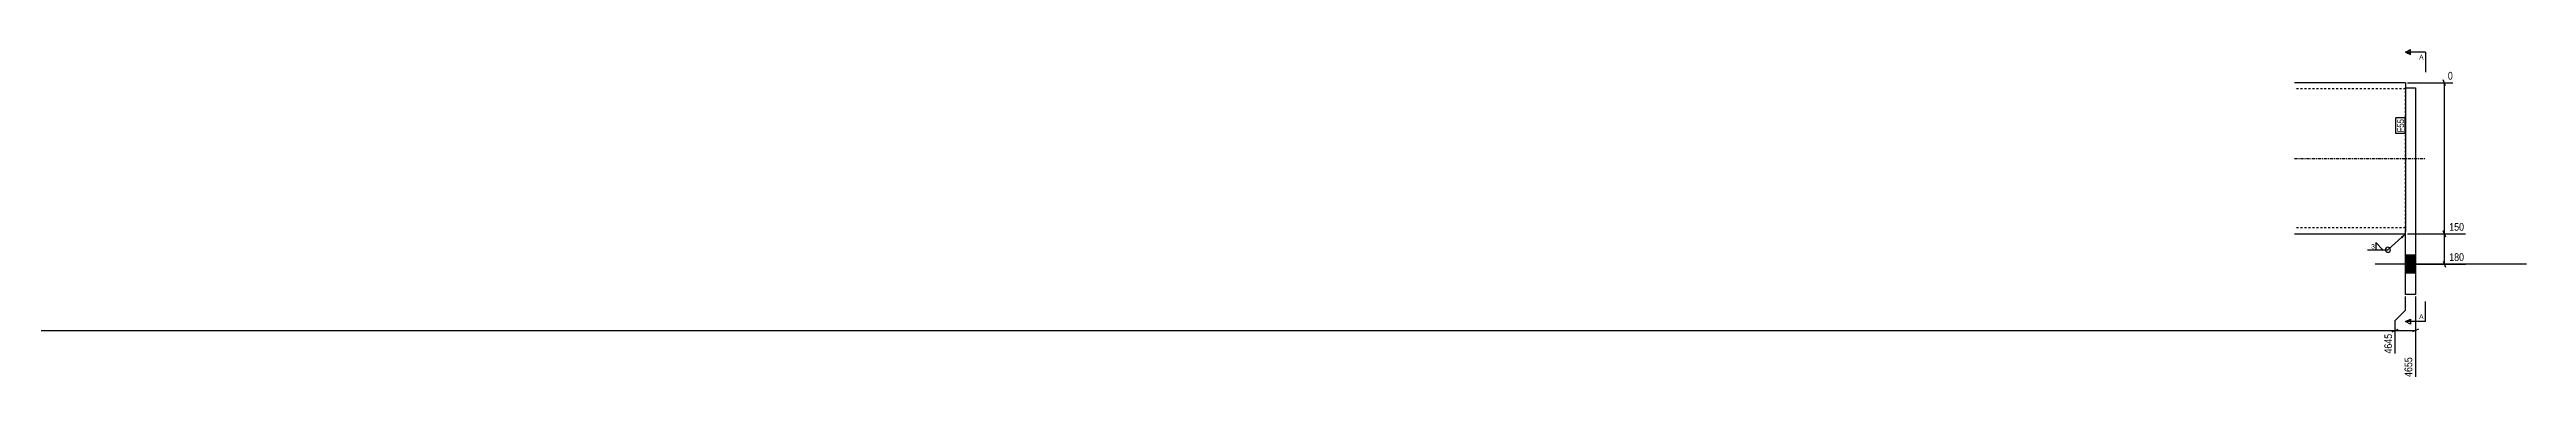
# Model space of a CAD drawing. Header units: millimetres. Extents: x 19 to 28686, y 3 to 1661.
# Drawn here: x 26231 to 28686, y 3 to 330 of the extents above; entities that cross this region are included whole.
import ezdxf

# ---------------------------------------------------------------- set-up
doc = ezdxf.new("R2010")
doc.units = ezdxf.units.MM
doc.linetypes.add('DXK_LINE_DOT2', pattern=[3.9198, 1.9599, -1.9599])
doc.linetypes.add('DXK_LINE_DOT3', pattern=[5.9187, 2.979, -0.9799, 0.9799, -0.9799])
for name, color, linetype in [('MÅLSÆTNING', 7, 'Continuous'), ('STÅL', 7, 'Continuous'), ('TEKST', 7, 'Continuous')]:
    doc.layers.add(name, color=color, linetype=linetype)
doc.styles.add('Arial', font='ARIAL.TTF', dxfattribs={"height": 0.2})
doc.styles.add('Arial Narrow', font='ARIALN.TTF', dxfattribs={"height": 0.2})

msp = doc.modelspace()

# ---------------------------------------------------------------- hatches: boundary and pattern name
at = {"layer": 'STÅL', "linetype": 'Continuous'}
msp.add_hatch(color=96, dxfattribs=at).paths.add_polyline_path([(28575.9, 107.7), (28575.9, 125.7), (28565.9, 125.7), (28565.9, 107.7)])
msp.add_hatch(color=96, dxfattribs=at).paths.add_polyline_path([(28575.9, 107.7), (28575.9, 125.7), (28565.9, 125.7), (28565.9, 107.7)])
at = {"layer": 'TEKST', "linetype": 'Continuous'}
msp.add_hatch(color=3, dxfattribs=at).paths.add_polyline_path([(28561.4, 144.2), (28565.9, 146.7), (28563.1, 142.4)])

# ---------------------------------------------------------------- linework, layer by layer
at = {"layer": 'MÅLSÆTNING', "color": 7, "linetype": 'Continuous'}
for p, q in [((28567.9, 296.7), (28612.8, 296.7)), ((28605.8, 293.7), (28603.4, 299.7)), ((28604.6, 146.7), (28604.6, 296.7)), ((28603.4, 149.7), (28605.8, 143.7)), ((28605.8, 143.7), (28603.4, 149.7)), ((28567.9, 146.7), (28625.5, 146.7)), ((28567.9, 146.7), (28625.5, 146.7)), ((28604.6, 116.7), (28604.6, 146.7)), ((28567.9, 116.7), (28625.5, 116.7)), ((28603.4, 119.7), (28605.8, 113.7)), ((28565.9, 70.9), (28565.9, 84.7)), ((28565.9, 70.9), (28565.9, 84.7)), ((28575.9, 84.7), (28575.9, 4.8)), ((23920.9, 50.9), (28555.9, 50.9)), ((28552.9, 49.7), (28558.9, 52.1)), ((28552.9, 49.7), (28558.9, 52.1)), ((28555.9, 60.9), (28565.9, 70.9)), ((28555.9, 60.9), (28565.9, 70.9)), ((28555.9, 28), (28555.9, 60.9)), ((28555.9, 50.9), (28575.9, 50.9)), ((28578.9, 52.1), (28572.9, 49.7))]:
    msp.add_line(p, q, dxfattribs=at)
at = {"layer": 'STÅL', "color": 2, "linetype": 'Continuous'}
for p, q in [((28565.9, 296.7), (28455.9, 296.7)), ((28565.9, 296.7), (28565.9, 295.7)), ((28565.9, 295.7), (28565.9, 149.2)), ((28565.9, 291.7), (28575.9, 291.7)), ((28575.9, 291.7), (28575.9, 86.7)), ((28565.9, 86.7), (28565.9, 149.2)), ((28455.9, 146.7), (28565.9, 146.7)), ((28575.9, 86.7), (28565.9, 86.7))]:
    msp.add_line(p, q, dxfattribs=at)
at = {"layer": 'STÅL', "color": 7, "linetype": 'DXK_LINE_DOT2'}
for p, q in [((28565.9, 290.7), (28455.9, 290.7)), ((28565.9, 149.2), (28565.9, 291.7)), ((28565.9, 152.7), (28455.9, 152.7)), ((28565.9, 147.6), (28565.9, 149.2)), ((28565.9, 146.7), (28565.9, 147.6))]:
    msp.add_line(p, q, dxfattribs=at)
at = {"layer": 'STÅL', "color": 7, "linetype": 'DXK_LINE_DOT3'}
msp.add_line((28455.9, 221.7), (28585.9, 221.7), dxfattribs=at)
at = {"layer": 'STÅL', "color": 96, "linetype": 'Continuous'}
for p, q in [((28575.9, 125.7), (28565.9, 125.7)), ((28575.9, 125.7), (28565.9, 125.7)), ((28685.9, 116.7), (28535.9, 116.7)), ((28685.9, 116.7), (28535.9, 116.7)), ((28575.9, 107.7), (28565.9, 107.7)), ((28575.9, 107.7), (28565.9, 107.7))]:
    msp.add_line(p, q, dxfattribs=at)
at = {"layer": 'TEKST', "color": 3, "linetype": 'Continuous'}
msp.add_line((28565.9, 146.7), (28548.6, 131), dxfattribs=at)
msp.add_arc((28548.6, 131), 2.5, 270, 90, dxfattribs=at)

# ---------------------------------------------------------------- wipeouts: each hides what was drawn before it
at = {"color": 0, "linetype": 'Continuous'}
msp.add_wipeout([(28583.9, 319.8), (28583.9, 324.8), (28579.5, 324.8), (28579.5, 319.8)], dxfattribs=at).dxf.layer = 'TEKST'

# ---------------------------------------------------------------- next in the draw order: hatches: boundary and pattern name
at = {"layer": 'TEKST', "linetype": 'Continuous'}
msp.add_hatch(color=30, dxfattribs=at).paths.add_polyline_path([(28570.9, 327.3), (28570.9, 324.8), (28565.9, 327.3)])

# ---------------------------------------------------------------- next in the draw order: linework, layer by layer
at = {"layer": 'TEKST', "color": 30, "linetype": 'Continuous'}
for p, q in [((28565.9, 327.3), (28570.9, 329.8)), ((28565.9, 327.3), (28570.9, 324.8)), ((28570.9, 324.8), (28570.9, 329.8))]:
    msp.add_line(p, q, dxfattribs=at)
at = {"layer": 'TEKST', "color": 7, "linetype": 'Continuous'}
for q in [(28565.9, 327.3), (28585.9, 307.3)]:
    msp.add_line((28585.9, 327.3), q, dxfattribs=at)

# ---------------------------------------------------------------- next in the draw order: texts
at = {"layer": 'TEKST', "color": 3, "linetype": 'Continuous', "style": 'Arial'}
msp.add_text('A', height=4.78, dxfattribs=at).set_placement((28579.5, 319.8))

# ---------------------------------------------------------------- next in the draw order: wipeouts: each hides what was drawn before it
at = {"color": 0, "linetype": 'Continuous'}
for points, layer in [([(28614.4, 298.3), (28614.4, 309.5), (28606.4, 309.5), (28606.4, 298.3)], 'MÅLSÆTNING'), ([(28625.7, 148.3), (28625.7, 159.5), (28607.8, 159.5), (28607.8, 148.3)], 'MÅLSÆTNING'), ([(28625.7, 118.3), (28625.7, 129.5), (28607.8, 129.5), (28607.8, 118.3)], 'MÅLSÆTNING'), ([(28574.3, 25.9), (28563.1, 25.9), (28563.1, 3.2), (28574.3, 3.2)], 'MÅLSÆTNING'), ([(28583.9, 62.2), (28583.9, 67.2), (28579.5, 67.2), (28579.5, 62.2)], 'TEKST')]:
    msp.add_wipeout(points, dxfattribs=at).dxf.layer = layer
at = {"color": 0}
for points in [[(28564.5, 260.7), (28557.5, 260.7), (28557.5, 247.5), (28564.5, 247.5)], [(28535.5, 131.6), (28535.5, 137.4), (28531.6, 137.4), (28531.6, 131.6)]]:
    msp.add_wipeout(points, dxfattribs=at).dxf.layer = 'TEKST'

# ---------------------------------------------------------------- next in the draw order: linework, layer by layer
at = {"layer": 'MÅLSÆTNING', "color": 7, "linetype": 'Continuous'}
msp.add_line((28555.9, 28), (28555.9, 60.9), dxfattribs=at)
at = {"layer": 'TEKST', "color": 3, "linetype": 'Continuous'}
for p, q in [((28528.5, 131), (28548.6, 131)), ((28543.6, 131), (28536.5, 138.1)), ((28536.5, 138.1), (28536.5, 131)), ((28536.5, 131), (28543.6, 131))]:
    msp.add_line(p, q, dxfattribs=at)
at = {"layer": 'TEKST', "color": 7, "linetype": 'Continuous'}
msp.add_line((28585.9, 59.7), (28585.9, 79.7), dxfattribs=at)
at = {"layer": 'TEKST', "color": 30, "linetype": 'Continuous'}
msp.add_line((28570.9, 62.2), (28570.9, 57.2), dxfattribs=at)
at = {"layer": 'TEKST', "color": 3, "linetype": 'Continuous'}
msp.add_arc((28548.6, 131), 2.5, 90, 270, dxfattribs=at)

# ---------------------------------------------------------------- next in the draw order: texts
at = {"layer": 'MÅLSÆTNING', "color": 3, "linetype": 'Continuous', "style": 'Arial Narrow'}
for s, p in [('0', (28608, 299.9)), ('150', (28609.4, 149.9)), ('180', (28609.4, 119.9))]:
    msp.add_text(s, height=7.64, dxfattribs=at).set_placement(p)
msp.add_text('4655', height=7.64, rotation=90.0002, dxfattribs=at).set_placement((28572.7, 4.8))
at = {"layer": 'TEKST', "color": 3, "style": 'Arial Narrow'}
msp.add_text('3', height=4.77, dxfattribs=at).set_placement((28532, 132))
at = {"layer": 'TEKST', "color": 3, "linetype": 'Continuous', "style": 'Arial'}
msp.add_text('A', height=4.78, dxfattribs=at).set_placement((28579.5, 62.2))

# ---------------------------------------------------------------- next in the draw order: wipeouts: each hides what was drawn before it
at = {"color": 0}
msp.add_wipeout([(28564.5, 260.7), (28557.5, 260.7), (28557.5, 247.5), (28564.5, 247.5)], dxfattribs=at).dxf.layer = 'TEKST'

# ---------------------------------------------------------------- next in the draw order: linework, layer by layer
at = {"layer": 'TEKST', "color": 7, "linetype": 'Continuous'}
for p, q in [((28556.3, 246.3), (28556.3, 261.9)), ((28565.7, 261.9), (28556.3, 261.9)), ((28565.7, 246.3), (28556.3, 246.3)), ((28565.7, 246.3), (28565.7, 261.9))]:
    msp.add_line(p, q, dxfattribs=at)

# ---------------------------------------------------------------- next in the draw order: texts
at = {"layer": 'TEKST', "color": 3, "style": 'Arial Narrow'}
msp.add_text('F55', height=6.68, rotation=90.0002, dxfattribs=at).set_placement((28564.5, 247.5))

# ---------------------------------------------------------------- next in the draw order: wipeouts: each hides what was drawn before it
at = {"color": 0, "linetype": 'Continuous'}
msp.add_wipeout([(28554.3, 49.1), (28543.1, 49.1), (28543.1, 26.4), (28554.3, 26.4)], dxfattribs=at).dxf.layer = 'MÅLSÆTNING'

# ---------------------------------------------------------------- next in the draw order: hatches: boundary and pattern name
at = {"layer": 'TEKST', "linetype": 'Continuous'}
msp.add_hatch(color=30, dxfattribs=at).paths.add_polyline_path([(28570.9, 62.2), (28570.9, 59.7), (28565.9, 59.7)])

# ---------------------------------------------------------------- next in the draw order: linework, layer by layer
at = {"layer": 'TEKST', "color": 30, "linetype": 'Continuous'}
for p, q in [((28565.9, 59.7), (28570.9, 62.2)), ((28570.9, 57.2), (28565.9, 59.7))]:
    msp.add_line(p, q, dxfattribs=at)
at = {"layer": 'TEKST', "color": 7, "linetype": 'Continuous'}
msp.add_line((28585.9, 59.7), (28565.9, 59.7), dxfattribs=at)

# ---------------------------------------------------------------- next in the draw order: texts
at = {"layer": 'MÅLSÆTNING', "color": 3, "linetype": 'Continuous', "style": 'Arial Narrow'}
msp.add_text('4645', height=7.64, rotation=90.0002, dxfattribs=at).set_placement((28552.7, 28))

doc.saveas('drawing.dxf')
